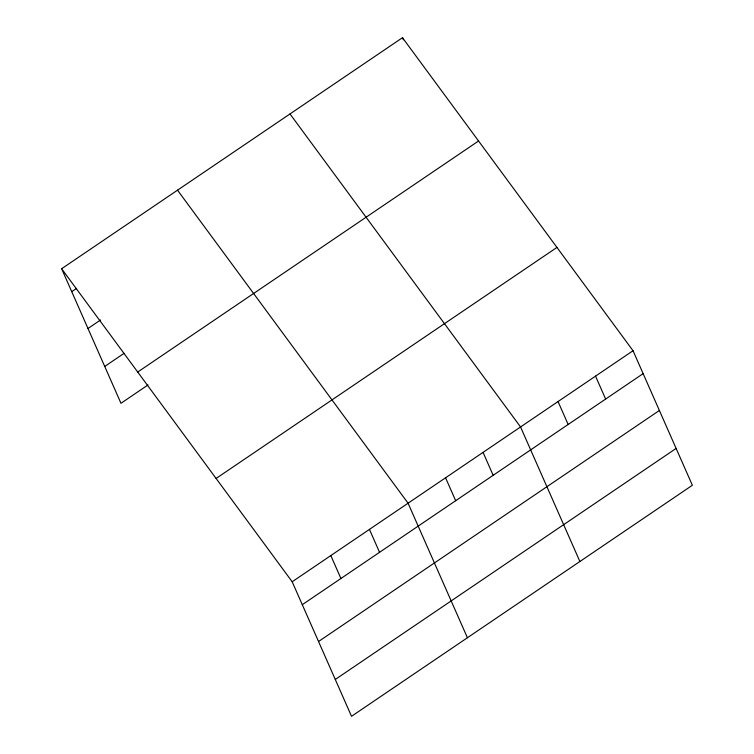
<?xml version="1.0" encoding="UTF-8"?>
<svg xmlns="http://www.w3.org/2000/svg" width="754" height="754" viewBox="0 0 754 754"><rect width="100%" height="100%" fill="white"/><g stroke="black" fill="none" stroke-linecap="round" stroke-linejoin="round"><path stroke-width="1.13" d="M61.63 268.735L402.476 37.7L633.03 350.723L692.37 485.265L351.524 716.3L292.184 581.758L61.63 268.735L120.97 403.277L148.01 384.945M71.743 291.657L76.569 288.386M87.992 328.49L100.546 319.979M104.731 366.444L124.042 353.353M137.718 372.033L478.554 140.998M216.106 478.46L556.942 247.425M292.184 581.758L633.03 350.723M302.297 604.68L643.134 373.645M318.537 641.513L659.382 410.478M335.276 679.467L676.121 448.432M289.998 113.939L520.552 426.962L579.892 561.504M177.52 190.187L408.074 503.21L467.414 637.743M595.537 376.142L605.641 399.064M402.476 37.7L403.39 39.783M558.045 401.552L568.148 424.474M483.06 452.381L493.163 475.303M445.567 477.791L455.67 500.713M369.441 529.393L379.554 552.314M330.817 555.575L340.921 578.497"/></g></svg>
